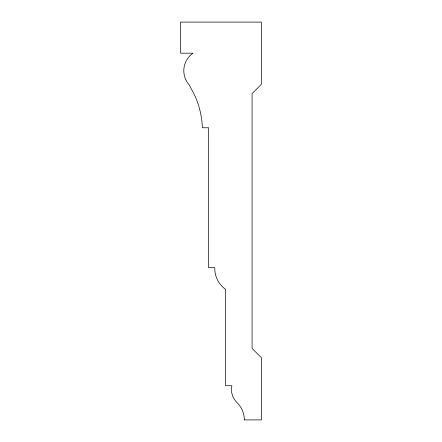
<?xml version="1.0" encoding="UTF-8"?>
<svg xmlns="http://www.w3.org/2000/svg" width="442" height="442" viewBox="0 0 442 442"><rect width="100%" height="100%" fill="white"/><g stroke="black" fill="none" stroke-linecap="round" stroke-linejoin="round"><path stroke-width="0.66" d="M244.31 419.9L261.399 419.9L261.399 357.744L252.078 348.418L252.078 93.582L261.399 84.256L261.399 22.1L180.601 22.1L180.601 53.178L193.032 53.178A21.255 21.255 0 0 0 189.121 84.781L193.911 93.732A84.389 84.389 0 0 1 202.353 127.766L208.569 127.766L208.569 267.62L214.784 267.62A25.465 25.465 0 0 0 225.663 289.372L225.663 385.711L231.879 385.711A17.857 17.857 0 0 0 236.039 401.535L238.089 403.811A23.448 23.448 0 0 1 244.31 419.9"/></g></svg>
